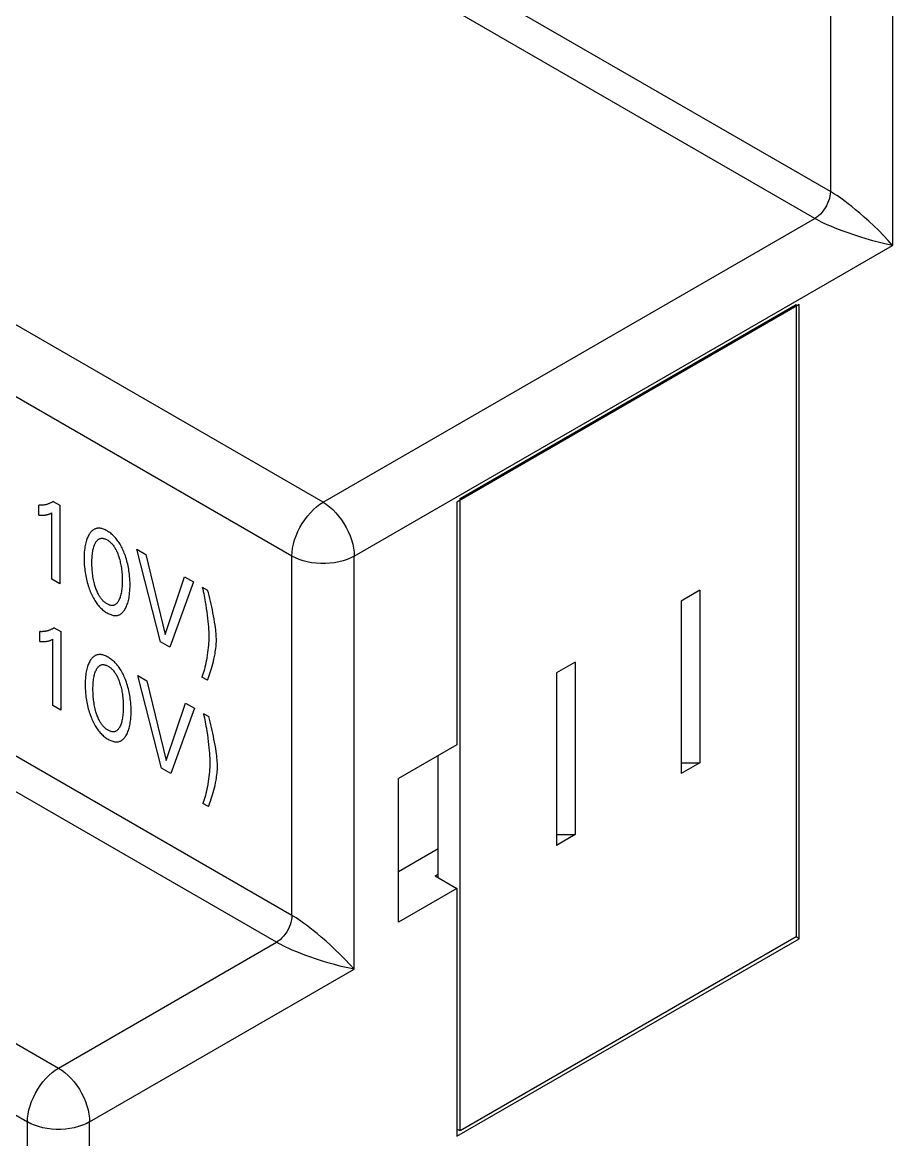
# Model space of a CAD drawing. Extents: x 0 to 420, y 0 to 297.
# Drawn here: x 213.88 to 233.66, y 154.25 to 179.64 of the extents above; entities that cross this region are included whole.
import ezdxf

# ---------------------------------------------------------------- set-up
doc = ezdxf.new("R2010")
doc.units = 0
doc.header["$LTSCALE"] = 23.1
doc.layers.add('40000_ISO', color=7, linetype='CONTINUOUS')

msp = doc.modelspace()

# ---------------------------------------------------------------- linework, layer by layer
at = {"layer": '40000_ISO', "color": 7, "linetype": 'CONTINUOUS'}
for p, q in [((232.242, 175.797), (183.098, 204.169)), ((231.888, 175.184), (182.744, 203.557)), ((220.716, 168.734), (171.572, 197.107)), ((220.009, 167.509), (170.865, 195.882)), ((220.009, 159.344), (170.865, 187.717)), ((219.656, 158.732), (170.511, 187.104)), ((165.562, 184.247), (214.706, 155.874)), ((232.242, 183.553), (232.242, 175.797)), ((233.656, 183.553), (233.656, 174.572)), ((164.855, 183.022), (213.999, 154.649)), ((232.239, 175.746), (232.232, 175.693)), ((232.242, 175.797), (232.239, 175.746)), ((232.288, 175.769), (232.242, 175.797)), ((232.337, 175.739), (232.288, 175.769)), ((232.389, 175.704), (232.337, 175.739)), ((232.153, 175.474), (232.123, 175.422)), ((232.179, 175.528), (232.153, 175.474)), ((232.201, 175.583), (232.179, 175.528)), ((232.219, 175.639), (232.201, 175.583)), ((232.232, 175.693), (232.219, 175.639)), ((232.446, 175.665), (232.389, 175.704)), ((232.507, 175.622), (232.446, 175.665)), ((232.574, 175.572), (232.507, 175.622)), ((232.647, 175.517), (232.574, 175.572)), ((232.727, 175.454), (232.647, 175.517)), ((231.973, 175.245), (231.931, 175.212)), ((232.014, 175.283), (231.973, 175.245)), ((232.053, 175.326), (232.014, 175.283)), ((232.089, 175.372), (232.053, 175.326)), ((232.123, 175.422), (232.089, 175.372)), ((232.814, 175.383), (232.727, 175.454)), ((232.908, 175.304), (232.814, 175.383)), ((233.009, 175.217), (232.908, 175.304)), ((220.716, 168.734), (231.888, 175.184)), ((231.931, 175.212), (231.888, 175.184)), ((231.935, 175.158), (231.888, 175.184)), ((231.986, 175.131), (231.935, 175.158)), ((232.042, 175.103), (231.986, 175.131)), ((232.104, 175.073), (232.042, 175.103)), ((232.172, 175.042), (232.104, 175.073)), ((232.249, 175.009), (232.172, 175.042)), ((232.333, 174.973), (232.249, 175.009)), ((232.428, 174.936), (232.333, 174.973)), ((233.116, 175.12), (233.009, 175.217)), ((233.227, 175.017), (233.116, 175.12)), ((233.34, 174.907), (233.227, 175.017)), ((232.532, 174.896), (232.428, 174.936)), ((232.647, 174.854), (232.532, 174.896)), ((232.774, 174.81), (232.647, 174.854)), ((232.91, 174.766), (232.774, 174.81)), ((233.056, 174.721), (232.91, 174.766)), ((233.207, 174.678), (233.056, 174.721)), ((233.451, 174.795), (233.34, 174.907)), ((233.558, 174.681), (233.451, 174.795)), ((221.423, 167.509), (233.656, 174.572)), ((233.361, 174.638), (233.207, 174.678)), ((233.512, 174.602), (233.361, 174.638)), ((233.656, 174.572), (233.512, 174.602)), ((233.656, 174.572), (233.558, 174.681)), ((231.535, 173.225), (223.757, 168.734)), ((223.827, 168.816), (231.464, 173.225)), ((231.464, 173.225), (231.464, 158.854)), ((231.535, 158.813), (231.535, 173.225)), ((214.258, 168.441), (214.258, 168.665)), ((214.273, 168.664), (214.258, 168.665)), ((214.288, 168.664), (214.273, 168.664)), ((214.303, 168.664), (214.288, 168.664)), ((214.318, 168.664), (214.303, 168.664)), ((214.332, 168.665), (214.318, 168.664)), ((214.347, 168.667), (214.332, 168.665)), ((214.361, 168.668), (214.347, 168.667)), ((214.375, 168.67), (214.361, 168.668)), ((214.389, 168.673), (214.375, 168.67)), ((214.403, 168.675), (214.389, 168.673)), ((214.417, 168.678), (214.403, 168.675)), ((214.43, 168.682), (214.417, 168.678)), ((214.444, 168.686), (214.43, 168.682)), ((214.457, 168.69), (214.444, 168.686)), ((214.47, 168.695), (214.457, 168.69)), ((214.483, 168.7), (214.47, 168.695)), ((214.496, 168.705), (214.483, 168.7)), ((214.509, 168.711), (214.496, 168.705)), ((214.522, 168.718), (214.509, 168.711)), ((214.534, 168.724), (214.522, 168.718)), ((214.546, 168.731), (214.534, 168.724)), ((214.559, 168.738), (214.546, 168.731)), ((214.57, 168.746), (214.559, 168.738)), ((214.582, 168.754), (214.57, 168.746)), ((214.582, 168.754), (214.736, 168.666)), ((214.736, 168.666), (214.736, 166.879)), ((220.498, 168.568), (220.569, 168.631)), ((220.569, 168.631), (220.642, 168.687)), ((220.642, 168.687), (220.716, 168.734)), ((220.716, 168.734), (220.79, 168.687)), ((220.79, 168.687), (220.863, 168.631)), ((220.863, 168.631), (220.935, 168.568)), ((223.757, 168.734), (223.757, 163.223)), ((223.827, 154.445), (223.827, 168.816)), ((214.258, 168.441), (214.275, 168.44)), ((214.275, 168.44), (214.291, 168.44)), ((214.291, 168.44), (214.308, 168.439)), ((214.308, 168.439), (214.325, 168.439)), ((214.325, 168.439), (214.341, 168.439)), ((214.341, 168.439), (214.353, 168.44)), ((214.353, 168.44), (214.365, 168.44)), ((214.365, 168.44), (214.377, 168.441)), ((214.377, 168.441), (214.389, 168.442)), ((214.389, 168.442), (214.401, 168.444)), ((214.401, 168.444), (214.413, 168.445)), ((214.413, 168.445), (214.425, 168.447)), ((214.425, 168.447), (214.437, 168.449)), ((214.437, 168.449), (214.449, 168.452)), ((214.449, 168.452), (214.461, 168.455)), ((214.461, 168.455), (214.473, 168.458)), ((214.473, 168.458), (214.481, 168.461)), ((214.481, 168.461), (214.49, 168.464)), ((214.49, 168.464), (214.498, 168.467)), ((214.498, 168.467), (214.507, 168.471)), ((214.507, 168.471), (214.516, 168.474)), ((214.516, 168.474), (214.525, 168.478)), ((214.525, 168.478), (214.535, 168.483)), ((214.535, 168.483), (214.545, 168.488)), ((214.545, 168.488), (214.554, 168.493)), ((214.554, 166.984), (214.554, 168.493)), ((220.301, 168.338), (220.363, 168.42)), ((220.363, 168.42), (220.429, 168.497)), ((220.429, 168.497), (220.498, 168.568)), ((220.935, 168.568), (221.004, 168.497)), ((221.004, 168.497), (221.07, 168.42)), ((221.07, 168.42), (221.132, 168.338)), ((215.499, 168.11), (215.484, 168.099)), ((215.515, 168.119), (215.499, 168.11)), ((215.53, 168.126), (215.515, 168.119)), ((215.545, 168.132), (215.53, 168.126)), ((215.561, 168.137), (215.545, 168.132)), ((215.578, 168.14), (215.561, 168.137)), ((215.595, 168.143), (215.578, 168.14)), ((215.612, 168.144), (215.595, 168.143)), ((215.63, 168.144), (215.612, 168.144)), ((215.649, 168.142), (215.63, 168.144)), ((215.668, 168.139), (215.649, 168.142)), ((215.687, 168.135), (215.668, 168.139)), ((215.707, 168.129), (215.687, 168.135)), ((215.727, 168.122), (215.707, 168.129)), ((215.747, 168.114), (215.727, 168.122)), ((215.768, 168.105), (215.747, 168.114)), ((220.144, 168.067), (220.191, 168.16)), ((220.191, 168.16), (220.243, 168.251)), ((220.243, 168.251), (220.301, 168.338)), ((221.132, 168.338), (221.189, 168.251)), ((221.189, 168.251), (221.242, 168.16)), ((221.242, 168.16), (221.288, 168.067)), ((215.34, 167.871), (215.332, 167.842)), ((215.349, 167.896), (215.34, 167.871)), ((215.358, 167.92), (215.349, 167.896)), ((215.368, 167.943), (215.358, 167.92)), ((215.379, 167.966), (215.368, 167.943)), ((215.391, 167.988), (215.379, 167.966)), ((215.403, 168.009), (215.391, 167.988)), ((215.407, 168.014), (215.403, 168.009)), ((215.418, 168.031), (215.407, 168.014)), ((215.43, 168.046), (215.418, 168.031)), ((215.442, 168.061), (215.43, 168.046)), ((215.455, 168.075), (215.442, 168.061)), ((215.469, 168.088), (215.455, 168.075)), ((215.484, 168.099), (215.469, 168.088)), ((215.574, 167.853), (215.583, 167.864)), ((215.583, 167.864), (215.594, 167.875)), ((215.594, 167.875), (215.605, 167.884)), ((215.605, 167.884), (215.614, 167.892)), ((215.614, 167.892), (215.625, 167.898)), ((215.625, 167.898), (215.636, 167.903)), ((215.636, 167.903), (215.647, 167.908)), ((215.647, 167.908), (215.659, 167.912)), ((215.659, 167.912), (215.671, 167.914)), ((215.671, 167.914), (215.683, 167.916)), ((215.683, 167.916), (215.696, 167.916)), ((215.696, 167.916), (215.71, 167.915)), ((215.71, 167.915), (215.723, 167.913)), ((215.723, 167.913), (215.737, 167.91)), ((215.737, 167.91), (215.751, 167.906)), ((215.751, 167.906), (215.765, 167.9)), ((215.765, 167.9), (215.78, 167.894)), ((215.788, 168.094), (215.768, 168.105)), ((215.78, 167.894), (215.794, 167.887)), ((215.809, 168.083), (215.788, 168.094)), ((215.794, 167.887), (215.809, 167.879)), ((215.829, 168.07), (215.809, 168.083)), ((215.809, 167.879), (215.823, 167.87)), ((215.823, 167.87), (215.838, 167.861)), ((215.85, 168.057), (215.829, 168.07)), ((215.838, 167.861), (215.852, 167.85)), ((215.87, 168.043), (215.85, 168.057)), ((215.891, 168.028), (215.87, 168.043)), ((215.911, 168.011), (215.891, 168.028)), ((215.931, 167.994), (215.911, 168.011)), ((215.95, 167.976), (215.931, 167.994)), ((215.97, 167.957), (215.95, 167.976)), ((215.988, 167.937), (215.97, 167.957)), ((216.006, 167.917), (215.988, 167.937)), ((216.024, 167.895), (216.006, 167.917)), ((216.041, 167.873), (216.024, 167.895)), ((216.057, 167.85), (216.041, 167.873)), ((220.044, 167.781), (220.07, 167.877)), ((220.07, 167.877), (220.104, 167.972)), ((220.104, 167.972), (220.144, 168.067)), ((221.288, 168.067), (221.329, 167.972)), ((221.329, 167.972), (221.362, 167.877)), ((221.362, 167.877), (221.389, 167.781)), ((215.295, 167.643), (215.292, 167.599)), ((215.3, 167.687), (215.295, 167.643)), ((215.305, 167.719), (215.3, 167.687)), ((215.31, 167.751), (215.305, 167.719)), ((215.317, 167.782), (215.31, 167.751)), ((215.324, 167.812), (215.317, 167.782)), ((215.332, 167.842), (215.324, 167.812)), ((215.479, 167.586), (215.484, 167.614)), ((215.484, 167.614), (215.489, 167.642)), ((215.489, 167.642), (215.495, 167.67)), ((215.495, 167.67), (215.501, 167.694)), ((215.501, 167.694), (215.508, 167.718)), ((215.508, 167.718), (215.516, 167.741)), ((215.516, 167.741), (215.524, 167.763)), ((215.524, 167.763), (215.534, 167.785)), ((215.534, 167.785), (215.541, 167.799)), ((215.541, 167.799), (215.548, 167.814)), ((215.548, 167.814), (215.556, 167.827)), ((215.556, 167.827), (215.564, 167.84)), ((215.564, 167.84), (215.574, 167.853)), ((215.852, 167.85), (215.867, 167.839)), ((215.867, 167.839), (215.881, 167.827)), ((215.881, 167.827), (215.895, 167.814)), ((215.895, 167.814), (215.908, 167.8)), ((215.908, 167.8), (215.921, 167.786)), ((215.921, 167.786), (215.934, 167.771)), ((215.934, 167.771), (215.947, 167.755)), ((215.947, 167.755), (215.959, 167.738)), ((215.959, 167.738), (215.971, 167.721)), ((215.971, 167.721), (215.982, 167.703)), ((215.982, 167.703), (215.993, 167.685)), ((215.993, 167.685), (216.003, 167.667)), ((216.003, 167.667), (216.013, 167.649)), ((216.013, 167.649), (216.024, 167.626)), ((216.024, 167.626), (216.035, 167.604)), ((216.035, 167.604), (216.044, 167.581)), ((216.073, 167.827), (216.057, 167.85)), ((216.089, 167.803), (216.073, 167.827)), ((216.103, 167.779), (216.089, 167.803)), ((216.119, 167.752), (216.103, 167.779)), ((216.135, 167.724), (216.119, 167.752)), ((216.149, 167.695), (216.135, 167.724)), ((216.163, 167.666), (216.149, 167.695)), ((216.176, 167.638), (216.163, 167.666)), ((216.188, 167.609), (216.176, 167.638)), ((216.2, 167.58), (216.188, 167.609)), ((217.024, 165.558), (216.487, 167.665)), ((216.487, 167.665), (216.688, 167.549)), ((220.013, 167.597), (220.025, 167.688)), ((220.025, 167.688), (220.044, 167.781)), ((221.389, 167.781), (221.408, 167.688)), ((221.408, 167.688), (221.419, 167.597)), ((215.288, 167.509), (215.287, 167.462)), ((215.287, 167.462), (215.288, 167.415)), ((215.289, 167.554), (215.288, 167.509)), ((215.288, 167.415), (215.289, 167.367)), ((215.292, 167.599), (215.289, 167.554)), ((215.289, 167.367), (215.292, 167.318)), ((215.465, 167.392), (215.466, 167.426)), ((215.465, 167.357), (215.465, 167.392)), ((215.465, 167.322), (215.465, 167.357)), ((215.466, 167.426), (215.467, 167.46)), ((215.467, 167.46), (215.469, 167.494)), ((215.469, 167.494), (215.472, 167.527)), ((215.472, 167.527), (215.475, 167.557)), ((215.475, 167.557), (215.479, 167.586)), ((216.044, 167.581), (216.053, 167.558)), ((216.053, 167.558), (216.062, 167.535)), ((216.062, 167.535), (216.07, 167.513)), ((216.07, 167.513), (216.077, 167.49)), ((216.077, 167.49), (216.084, 167.467)), ((216.084, 167.467), (216.086, 167.46)), ((216.086, 167.46), (216.095, 167.429)), ((216.095, 167.429), (216.103, 167.398)), ((216.103, 167.398), (216.11, 167.368)), ((216.11, 167.368), (216.117, 167.338)), ((216.211, 167.55), (216.2, 167.58)), ((216.224, 167.513), (216.211, 167.55)), ((216.236, 167.476), (216.224, 167.513)), ((216.248, 167.44), (216.236, 167.476)), ((216.259, 167.403), (216.248, 167.44)), ((216.268, 167.366), (216.259, 167.403)), ((216.277, 167.33), (216.268, 167.366)), ((216.688, 167.549), (217.131, 165.732)), ((220.009, 167.509), (220.013, 167.597)), ((220.009, 159.344), (220.009, 167.509)), ((220.087, 167.469), (220.009, 167.509)), ((220.172, 167.433), (220.087, 167.469)), ((220.262, 167.403), (220.172, 167.433)), ((220.358, 167.378), (220.262, 167.403)), ((220.457, 167.36), (220.358, 167.378)), ((220.56, 167.347), (220.457, 167.36)), ((220.664, 167.341), (220.56, 167.347)), ((220.873, 167.347), (220.769, 167.341)), ((220.975, 167.36), (220.873, 167.347)), ((221.075, 167.378), (220.975, 167.36)), ((221.17, 167.403), (221.075, 167.378)), ((221.261, 167.433), (221.17, 167.403)), ((221.345, 167.469), (221.261, 167.433)), ((221.423, 167.509), (221.345, 167.469)), ((221.419, 167.597), (221.423, 167.509)), ((221.423, 158.119), (221.423, 167.509)), ((215.292, 167.318), (215.295, 167.269)), ((215.295, 167.269), (215.3, 167.219)), ((215.3, 167.219), (215.305, 167.181)), ((215.305, 167.181), (215.31, 167.142)), ((215.31, 167.142), (215.316, 167.103)), ((215.316, 167.103), (215.323, 167.064)), ((215.466, 167.286), (215.465, 167.322)), ((215.467, 167.25), (215.466, 167.286)), ((215.469, 167.213), (215.467, 167.25)), ((215.472, 167.176), (215.469, 167.213)), ((215.475, 167.143), (215.472, 167.176)), ((215.479, 167.109), (215.475, 167.143)), ((215.484, 167.074), (215.479, 167.109)), ((216.117, 167.338), (216.123, 167.307)), ((216.123, 167.307), (216.129, 167.273)), ((216.129, 167.273), (216.134, 167.239)), ((216.134, 167.239), (216.138, 167.205)), ((216.138, 167.205), (216.142, 167.172)), ((216.142, 167.172), (216.146, 167.138)), ((216.146, 167.138), (216.148, 167.102)), ((216.148, 167.102), (216.151, 167.066)), ((216.286, 167.291), (216.277, 167.33)), ((216.294, 167.252), (216.286, 167.291)), ((216.301, 167.213), (216.294, 167.252)), ((216.307, 167.175), (216.301, 167.213)), ((216.313, 167.137), (216.307, 167.175)), ((216.317, 167.1), (216.313, 167.137)), ((216.322, 167.051), (216.317, 167.1)), ((220.769, 167.341), (220.664, 167.341)), ((214.736, 166.879), (214.554, 166.984)), ((215.323, 167.064), (215.331, 167.025)), ((215.331, 167.025), (215.34, 166.986)), ((215.34, 166.986), (215.348, 166.949)), ((215.348, 166.949), (215.358, 166.912)), ((215.358, 166.912), (215.369, 166.875)), ((215.369, 166.875), (215.38, 166.838)), ((215.489, 167.04), (215.484, 167.074)), ((215.495, 167.005), (215.489, 167.04)), ((215.501, 166.973), (215.495, 167.005)), ((215.508, 166.941), (215.501, 166.973)), ((215.515, 166.908), (215.508, 166.941)), ((215.524, 166.876), (215.515, 166.908)), ((215.533, 166.843), (215.524, 166.876)), ((215.54, 166.82), (215.533, 166.843)), ((216.151, 166.855), (216.149, 166.821)), ((216.151, 167.066), (216.152, 167.03)), ((216.152, 166.89), (216.151, 166.855)), ((216.152, 167.03), (216.153, 166.995)), ((216.153, 166.925), (216.152, 166.89)), ((216.153, 166.995), (216.153, 166.96)), ((216.153, 166.96), (216.153, 166.925)), ((216.326, 167.002), (216.322, 167.051)), ((216.329, 166.954), (216.326, 167.002)), ((216.33, 166.907), (216.329, 166.954)), ((216.331, 166.86), (216.33, 166.907)), ((216.33, 166.813), (216.331, 166.86)), ((217.131, 165.732), (217.568, 167.04)), ((217.769, 166.925), (217.231, 165.439)), ((217.568, 167.04), (217.769, 166.925)), ((215.38, 166.838), (215.392, 166.8)), ((215.392, 166.8), (215.405, 166.763)), ((215.405, 166.763), (215.416, 166.733)), ((215.416, 166.733), (215.428, 166.703)), ((215.428, 166.703), (215.44, 166.673)), ((215.44, 166.673), (215.453, 166.644)), ((215.453, 166.644), (215.467, 166.614)), ((215.467, 166.614), (215.482, 166.585)), ((215.482, 166.585), (215.497, 166.556)), ((215.547, 166.797), (215.54, 166.82)), ((215.555, 166.773), (215.547, 166.797)), ((215.563, 166.75), (215.555, 166.773)), ((215.573, 166.726), (215.563, 166.75)), ((215.582, 166.703), (215.573, 166.726)), ((215.593, 166.68), (215.582, 166.703)), ((215.604, 166.657), (215.593, 166.68)), ((215.613, 166.64), (215.604, 166.657)), ((215.622, 166.624), (215.613, 166.64)), ((215.631, 166.608), (215.622, 166.624)), ((215.641, 166.591), (215.631, 166.608)), ((215.651, 166.576), (215.641, 166.591)), ((216.11, 166.593), (216.103, 166.569)), ((216.117, 166.617), (216.11, 166.593)), ((216.123, 166.642), (216.117, 166.617)), ((216.129, 166.67), (216.123, 166.642)), ((216.134, 166.699), (216.129, 166.67)), ((216.139, 166.728), (216.134, 166.699)), ((216.142, 166.757), (216.139, 166.728)), ((216.146, 166.787), (216.142, 166.757)), ((216.149, 166.821), (216.146, 166.787)), ((216.308, 166.567), (216.313, 166.599)), ((216.313, 166.599), (216.318, 166.632)), ((216.318, 166.632), (216.322, 166.676)), ((216.322, 166.676), (216.326, 166.721)), ((216.326, 166.721), (216.329, 166.767)), ((216.329, 166.767), (216.33, 166.813)), ((217.97, 166.807), (217.983, 166.758)), ((217.97, 166.807), (218.093, 166.736)), ((217.983, 166.758), (217.995, 166.708)), ((217.995, 166.708), (218.006, 166.659)), ((218.006, 166.659), (218.015, 166.612)), ((218.015, 166.612), (218.024, 166.565)), ((218.11, 166.674), (218.093, 166.736)), ((218.126, 166.612), (218.11, 166.674)), ((218.142, 166.549), (218.126, 166.612)), ((229.272, 166.733), (228.848, 166.488)), ((229.272, 166.733), (229.272, 162.814)), ((215.497, 166.556), (215.513, 166.528)), ((215.513, 166.528), (215.528, 166.503)), ((215.528, 166.503), (215.543, 166.479)), ((215.543, 166.479), (215.559, 166.455)), ((215.559, 166.455), (215.576, 166.432)), ((215.576, 166.432), (215.593, 166.41)), ((215.593, 166.41), (215.611, 166.388)), ((215.611, 166.388), (215.629, 166.367)), ((215.629, 166.367), (215.648, 166.347)), ((215.648, 166.347), (215.667, 166.327)), ((215.662, 166.56), (215.651, 166.576)), ((215.673, 166.545), (215.662, 166.56)), ((215.684, 166.531), (215.673, 166.545)), ((215.696, 166.517), (215.684, 166.531)), ((215.709, 166.502), (215.696, 166.517)), ((215.723, 166.489), (215.709, 166.502)), ((215.737, 166.476), (215.723, 166.489)), ((215.751, 166.463), (215.737, 166.476)), ((215.765, 166.452), (215.751, 166.463)), ((215.78, 166.441), (215.765, 166.452)), ((215.794, 166.432), (215.78, 166.441)), ((215.809, 166.423), (215.794, 166.432)), ((215.824, 166.415), (215.809, 166.423)), ((215.838, 166.408), (215.824, 166.415)), ((215.853, 166.401), (215.838, 166.408)), ((215.867, 166.396), (215.853, 166.401)), ((215.881, 166.392), (215.867, 166.396)), ((215.895, 166.389), (215.881, 166.392)), ((215.909, 166.387), (215.895, 166.389)), ((215.922, 166.387), (215.909, 166.387)), ((215.934, 166.387), (215.922, 166.387)), ((215.945, 166.388), (215.934, 166.387)), ((215.956, 166.39), (215.945, 166.388)), ((215.967, 166.394), (215.956, 166.39)), ((215.977, 166.397), (215.967, 166.394)), ((215.987, 166.402), (215.977, 166.397)), ((215.996, 166.408), (215.987, 166.402)), ((216.005, 166.414), (215.996, 166.408)), ((216.014, 166.42), (216.005, 166.414)), ((216.025, 166.43), (216.014, 166.42)), ((216.036, 166.442), (216.025, 166.43)), ((216.045, 166.454), (216.036, 166.442)), ((216.054, 166.466), (216.045, 166.454)), ((216.063, 166.48), (216.054, 166.466)), ((216.071, 166.494), (216.063, 166.48)), ((216.078, 166.509), (216.071, 166.494)), ((216.085, 166.524), (216.078, 166.509)), ((216.094, 166.546), (216.085, 166.524)), ((216.103, 166.569), (216.094, 166.546)), ((216.226, 166.319), (216.238, 166.342)), ((216.238, 166.342), (216.249, 166.367)), ((216.249, 166.367), (216.26, 166.392)), ((216.26, 166.392), (216.269, 166.418)), ((216.269, 166.418), (216.278, 166.444)), ((216.278, 166.444), (216.287, 166.474)), ((216.287, 166.474), (216.295, 166.504)), ((216.295, 166.504), (216.302, 166.535)), ((216.302, 166.535), (216.308, 166.567)), ((218.024, 166.565), (218.033, 166.518)), ((218.033, 166.518), (218.04, 166.471)), ((218.04, 166.471), (218.052, 166.395)), ((218.052, 166.395), (218.063, 166.319)), ((218.158, 166.485), (218.142, 166.549)), ((218.173, 166.42), (218.158, 166.485)), ((218.187, 166.356), (218.173, 166.42)), ((218.201, 166.289), (218.187, 166.356)), ((228.848, 166.488), (228.848, 162.569)), ((215.667, 166.327), (215.687, 166.309)), ((215.687, 166.309), (215.706, 166.291)), ((215.706, 166.291), (215.727, 166.275)), ((215.727, 166.275), (215.747, 166.259)), ((215.747, 166.259), (215.768, 166.245)), ((215.768, 166.245), (215.788, 166.232)), ((215.788, 166.232), (215.809, 166.219)), ((215.809, 166.219), (215.83, 166.208)), ((215.83, 166.208), (215.85, 166.197)), ((215.85, 166.197), (215.871, 166.188)), ((215.871, 166.188), (215.891, 166.18)), ((215.891, 166.18), (215.912, 166.173)), ((215.912, 166.173), (215.932, 166.167)), ((215.932, 166.167), (215.951, 166.163)), ((215.951, 166.163), (215.971, 166.16)), ((215.971, 166.16), (215.989, 166.159)), ((215.989, 166.159), (216.007, 166.159)), ((216.007, 166.159), (216.025, 166.16)), ((216.025, 166.16), (216.042, 166.163)), ((216.042, 166.163), (216.059, 166.167)), ((216.059, 166.167), (216.075, 166.172)), ((216.075, 166.172), (216.09, 166.179)), ((216.09, 166.179), (216.105, 166.186)), ((216.105, 166.186), (216.121, 166.196)), ((216.121, 166.196), (216.137, 166.207)), ((216.137, 166.207), (216.151, 166.22)), ((216.151, 166.22), (216.165, 166.233)), ((216.165, 166.233), (216.178, 166.248)), ((216.178, 166.248), (216.19, 166.263)), ((216.19, 166.263), (216.202, 166.279)), ((216.202, 166.279), (216.213, 166.297)), ((216.213, 166.297), (216.226, 166.319)), ((218.063, 166.319), (218.074, 166.243)), ((218.074, 166.243), (218.083, 166.17)), ((218.083, 166.17), (218.092, 166.096)), ((218.092, 166.096), (218.1, 166.023)), ((218.214, 166.222), (218.201, 166.289)), ((218.227, 166.156), (218.214, 166.222)), ((218.24, 166.083), (218.227, 166.156)), ((218.252, 166.01), (218.24, 166.083)), ((214.494, 165.823), (214.481, 165.819)), ((214.507, 165.828), (214.494, 165.823)), ((214.52, 165.834), (214.507, 165.828)), ((214.533, 165.84), (214.52, 165.834)), ((214.546, 165.846), (214.533, 165.84)), ((214.558, 165.853), (214.546, 165.846)), ((214.57, 165.86), (214.558, 165.853)), ((214.583, 165.867), (214.57, 165.86)), ((214.594, 165.875), (214.583, 165.867)), ((214.606, 165.883), (214.594, 165.875)), ((214.606, 165.883), (214.76, 165.794)), ((218.1, 166.023), (218.106, 165.962)), ((218.106, 165.962), (218.111, 165.901)), ((218.111, 165.901), (218.115, 165.84)), ((218.115, 165.84), (218.118, 165.791)), ((218.263, 165.937), (218.252, 166.01)), ((218.27, 165.89), (218.263, 165.937)), ((218.276, 165.843), (218.27, 165.89)), ((218.281, 165.796), (218.276, 165.843)), ((214.282, 165.569), (214.282, 165.794)), ((214.297, 165.793), (214.282, 165.794)), ((214.282, 165.569), (214.299, 165.569)), ((214.312, 165.792), (214.297, 165.793)), ((214.299, 165.569), (214.315, 165.568)), ((214.327, 165.792), (214.312, 165.792)), ((214.342, 165.793), (214.327, 165.792)), ((214.356, 165.794), (214.342, 165.793)), ((214.371, 165.795), (214.356, 165.794)), ((214.385, 165.797), (214.371, 165.795)), ((214.377, 165.568), (214.389, 165.569)), ((214.399, 165.799), (214.385, 165.797)), ((214.389, 165.569), (214.401, 165.57)), ((214.413, 165.801), (214.399, 165.799)), ((214.401, 165.57), (214.413, 165.571)), ((214.427, 165.804), (214.413, 165.801)), ((214.413, 165.571), (214.425, 165.572)), ((214.425, 165.572), (214.437, 165.573)), ((214.441, 165.807), (214.427, 165.804)), ((214.437, 165.573), (214.449, 165.575)), ((214.454, 165.81), (214.441, 165.807)), ((214.449, 165.575), (214.461, 165.578)), ((214.468, 165.814), (214.454, 165.81)), ((214.461, 165.578), (214.473, 165.58)), ((214.481, 165.819), (214.468, 165.814)), ((214.473, 165.58), (214.485, 165.583)), ((214.485, 165.583), (214.497, 165.587)), ((214.497, 165.587), (214.505, 165.589)), ((214.505, 165.589), (214.514, 165.592)), ((214.514, 165.592), (214.522, 165.595)), ((214.522, 165.595), (214.531, 165.599)), ((214.531, 165.599), (214.54, 165.603)), ((214.54, 165.603), (214.549, 165.607)), ((214.549, 165.607), (214.559, 165.611)), ((214.559, 165.611), (214.569, 165.616)), ((214.569, 165.616), (214.578, 165.621)), ((214.578, 164.113), (214.578, 165.621)), ((214.76, 165.794), (214.76, 164.008)), ((218.118, 165.577), (218.115, 165.539)), ((218.118, 165.791), (218.12, 165.742)), ((218.119, 165.616), (218.118, 165.577)), ((218.12, 165.655), (218.119, 165.616)), ((218.12, 165.742), (218.121, 165.694)), ((218.121, 165.694), (218.12, 165.655)), ((218.285, 165.75), (218.281, 165.796)), ((218.288, 165.711), (218.285, 165.75)), ((218.29, 165.672), (218.288, 165.711)), ((218.292, 165.633), (218.29, 165.672)), ((218.292, 165.595), (218.292, 165.633)), ((218.292, 165.559), (218.292, 165.595)), ((214.315, 165.568), (214.332, 165.568)), ((214.332, 165.568), (214.349, 165.568)), ((214.349, 165.568), (214.365, 165.568)), ((214.365, 165.568), (214.377, 165.568)), ((217.231, 165.439), (217.024, 165.558)), ((218.092, 165.316), (218.084, 165.257)), ((218.1, 165.374), (218.092, 165.316)), ((218.106, 165.429), (218.1, 165.374)), ((218.111, 165.484), (218.106, 165.429)), ((218.115, 165.539), (218.111, 165.484)), ((218.262, 165.291), (218.268, 165.331)), ((218.268, 165.331), (218.274, 165.371)), ((218.274, 165.371), (218.28, 165.411)), ((218.28, 165.411), (218.285, 165.452)), ((218.285, 165.452), (218.288, 165.487)), ((218.288, 165.487), (218.29, 165.523)), ((218.29, 165.523), (218.292, 165.559)), ((215.392, 165.072), (215.382, 165.048)), ((215.403, 165.095), (215.392, 165.072)), ((215.415, 165.116), (215.403, 165.095)), ((215.427, 165.137), (215.415, 165.116)), ((215.431, 165.143), (215.427, 165.137)), ((215.442, 165.159), (215.431, 165.143)), ((215.454, 165.175), (215.442, 165.159)), ((215.466, 165.189), (215.454, 165.175)), ((215.479, 165.203), (215.466, 165.189)), ((215.493, 165.216), (215.479, 165.203)), ((215.507, 165.228), (215.493, 165.216)), ((215.523, 165.238), (215.507, 165.228)), ((215.539, 165.248), (215.523, 165.238)), ((215.554, 165.255), (215.539, 165.248)), ((215.569, 165.26), (215.554, 165.255)), ((215.585, 165.265), (215.569, 165.26)), ((215.602, 165.269), (215.585, 165.265)), ((215.619, 165.271), (215.602, 165.269)), ((215.636, 165.272), (215.619, 165.271)), ((215.654, 165.272), (215.636, 165.272)), ((215.673, 165.27), (215.654, 165.272)), ((215.692, 165.267), (215.673, 165.27)), ((215.711, 165.263), (215.692, 165.267)), ((215.731, 165.257), (215.711, 165.263)), ((215.751, 165.25), (215.731, 165.257)), ((215.771, 165.242), (215.751, 165.25)), ((215.792, 165.233), (215.771, 165.242)), ((215.812, 165.223), (215.792, 165.233)), ((215.833, 165.211), (215.812, 165.223)), ((215.853, 165.199), (215.833, 165.211)), ((215.874, 165.186), (215.853, 165.199)), ((215.894, 165.171), (215.874, 165.186)), ((215.915, 165.156), (215.894, 165.171)), ((215.935, 165.14), (215.915, 165.156)), ((215.955, 165.123), (215.935, 165.14)), ((215.974, 165.104), (215.955, 165.123)), ((215.993, 165.085), (215.974, 165.104)), ((216.012, 165.065), (215.993, 165.085)), ((216.03, 165.045), (216.012, 165.065)), ((218.054, 165.092), (218.043, 165.038)), ((218.065, 165.146), (218.054, 165.092)), ((218.074, 165.2), (218.065, 165.146)), ((218.084, 165.257), (218.074, 165.2)), ((218.21, 165.059), (218.223, 165.112)), ((218.223, 165.112), (218.237, 165.171)), ((218.237, 165.171), (218.25, 165.231)), ((218.25, 165.231), (218.262, 165.291)), ((226.444, 165.1), (226.019, 164.855)), ((226.444, 165.1), (226.444, 161.181)), ((215.324, 164.815), (215.319, 164.772)), ((215.329, 164.847), (215.324, 164.815)), ((215.334, 164.879), (215.329, 164.847)), ((215.341, 164.91), (215.334, 164.879)), ((215.348, 164.941), (215.341, 164.91)), ((215.356, 164.97), (215.348, 164.941)), ((215.364, 164.999), (215.356, 164.97)), ((215.373, 165.024), (215.364, 164.999)), ((215.382, 165.048), (215.373, 165.024)), ((215.519, 164.798), (215.525, 164.822)), ((215.525, 164.822), (215.532, 164.846)), ((215.532, 164.846), (215.54, 164.869)), ((215.54, 164.869), (215.548, 164.892)), ((215.548, 164.892), (215.558, 164.913)), ((215.558, 164.913), (215.565, 164.928)), ((215.565, 164.928), (215.572, 164.942)), ((215.572, 164.942), (215.58, 164.956)), ((215.58, 164.956), (215.588, 164.969)), ((215.588, 164.969), (215.598, 164.981)), ((215.598, 164.981), (215.607, 164.993)), ((215.607, 164.993), (215.618, 165.003)), ((215.618, 165.003), (215.629, 165.013)), ((215.629, 165.013), (215.638, 165.02)), ((215.638, 165.02), (215.649, 165.026)), ((215.649, 165.026), (215.66, 165.032)), ((215.66, 165.032), (215.671, 165.036)), ((215.671, 165.036), (215.683, 165.04)), ((215.683, 165.04), (215.695, 165.043)), ((215.695, 165.043), (215.707, 165.044)), ((215.707, 165.044), (215.72, 165.044)), ((215.72, 165.044), (215.734, 165.043)), ((215.734, 165.043), (215.747, 165.041)), ((215.747, 165.041), (215.761, 165.038)), ((215.761, 165.038), (215.775, 165.034)), ((215.775, 165.034), (215.789, 165.029)), ((215.789, 165.029), (215.804, 165.023)), ((215.804, 165.023), (215.818, 165.016)), ((215.818, 165.016), (215.833, 165.008)), ((215.833, 165.008), (215.847, 164.999)), ((215.847, 164.999), (215.862, 164.989)), ((215.862, 164.989), (215.876, 164.979)), ((215.876, 164.979), (215.891, 164.967)), ((215.891, 164.967), (215.905, 164.955)), ((215.905, 164.955), (215.919, 164.942)), ((215.919, 164.942), (215.932, 164.929)), ((215.932, 164.929), (215.945, 164.914)), ((215.945, 164.914), (215.958, 164.899)), ((215.958, 164.899), (215.971, 164.883)), ((215.971, 164.883), (215.983, 164.866)), ((215.983, 164.866), (215.995, 164.849)), ((215.995, 164.849), (216.006, 164.832)), ((216.006, 164.832), (216.017, 164.814)), ((216.017, 164.814), (216.027, 164.796)), ((216.047, 165.024), (216.03, 165.045)), ((216.065, 165.002), (216.047, 165.024)), ((216.081, 164.979), (216.065, 165.002)), ((216.097, 164.956), (216.081, 164.979)), ((216.113, 164.932), (216.097, 164.956)), ((216.127, 164.908), (216.113, 164.932)), ((216.143, 164.88), (216.127, 164.908)), ((216.159, 164.852), (216.143, 164.88)), ((216.173, 164.824), (216.159, 164.852)), ((216.187, 164.795), (216.173, 164.824)), ((217.993, 164.846), (217.979, 164.802)), ((218.006, 164.891), (217.993, 164.846)), ((218.019, 164.94), (218.006, 164.891)), ((218.031, 164.989), (218.019, 164.94)), ((218.043, 165.038), (218.031, 164.989)), ((218.121, 164.772), (218.136, 164.816)), ((218.136, 164.816), (218.152, 164.862)), ((218.152, 164.862), (218.167, 164.909)), ((218.167, 164.909), (218.182, 164.957)), ((218.182, 164.957), (218.196, 165.008)), ((218.196, 165.008), (218.21, 165.059)), ((226.019, 164.855), (226.019, 160.936)), ((215.312, 164.637), (215.311, 164.591)), ((215.311, 164.591), (215.312, 164.543)), ((215.313, 164.683), (215.312, 164.637)), ((215.316, 164.728), (215.313, 164.683)), ((215.319, 164.772), (215.316, 164.728)), ((215.489, 164.521), (215.49, 164.555)), ((215.49, 164.555), (215.491, 164.589)), ((215.491, 164.589), (215.493, 164.622)), ((215.493, 164.622), (215.496, 164.655)), ((215.496, 164.655), (215.499, 164.685)), ((215.499, 164.685), (215.503, 164.714)), ((215.503, 164.714), (215.508, 164.743)), ((215.508, 164.743), (215.513, 164.771)), ((215.513, 164.771), (215.519, 164.798)), ((216.027, 164.796), (216.037, 164.777)), ((216.037, 164.777), (216.048, 164.755)), ((216.048, 164.755), (216.059, 164.732)), ((216.059, 164.732), (216.068, 164.709)), ((216.068, 164.709), (216.077, 164.687)), ((216.077, 164.687), (216.086, 164.664)), ((216.086, 164.664), (216.094, 164.641)), ((216.094, 164.641), (216.101, 164.618)), ((216.101, 164.618), (216.108, 164.595)), ((216.108, 164.595), (216.11, 164.588)), ((216.11, 164.588), (216.119, 164.557)), ((216.119, 164.557), (216.127, 164.527)), ((216.2, 164.766), (216.187, 164.795)), ((216.212, 164.737), (216.2, 164.766)), ((216.224, 164.708), (216.212, 164.737)), ((216.235, 164.679), (216.224, 164.708)), ((216.248, 164.642), (216.235, 164.679)), ((216.26, 164.605), (216.248, 164.642)), ((216.272, 164.568), (216.26, 164.605)), ((216.283, 164.531), (216.272, 164.568)), ((217.048, 162.687), (216.511, 164.793)), ((216.511, 164.793), (216.711, 164.677)), ((216.711, 164.677), (217.155, 162.861)), ((217.979, 164.802), (217.964, 164.758)), ((218.087, 164.687), (217.964, 164.758)), ((218.087, 164.687), (218.104, 164.729)), ((218.104, 164.729), (218.121, 164.772)), ((215.312, 164.543), (215.313, 164.495)), ((215.313, 164.495), (215.316, 164.446)), ((215.316, 164.446), (215.319, 164.397)), ((215.319, 164.397), (215.324, 164.347)), ((215.324, 164.347), (215.329, 164.309)), ((215.329, 164.309), (215.334, 164.271)), ((215.489, 164.486), (215.489, 164.521)), ((215.489, 164.45), (215.489, 164.486)), ((215.49, 164.414), (215.489, 164.45)), ((215.491, 164.378), (215.49, 164.414)), ((215.493, 164.342), (215.491, 164.378)), ((215.496, 164.305), (215.493, 164.342)), ((215.499, 164.271), (215.496, 164.305)), ((216.127, 164.527), (216.134, 164.496)), ((216.134, 164.496), (216.141, 164.466)), ((216.141, 164.466), (216.147, 164.436)), ((216.147, 164.436), (216.153, 164.401)), ((216.153, 164.401), (216.158, 164.367)), ((216.158, 164.367), (216.162, 164.334)), ((216.162, 164.334), (216.166, 164.3)), ((216.166, 164.3), (216.17, 164.267)), ((216.292, 164.495), (216.283, 164.531)), ((216.301, 164.458), (216.292, 164.495)), ((216.31, 164.419), (216.301, 164.458)), ((216.318, 164.38), (216.31, 164.419)), ((216.325, 164.342), (216.318, 164.38)), ((216.331, 164.304), (216.325, 164.342)), ((216.337, 164.266), (216.331, 164.304)), ((214.76, 164.008), (214.578, 164.113)), ((215.334, 164.271), (215.34, 164.232)), ((215.34, 164.232), (215.347, 164.193)), ((215.347, 164.193), (215.355, 164.154)), ((215.355, 164.154), (215.364, 164.114)), ((215.364, 164.114), (215.372, 164.077)), ((215.372, 164.077), (215.382, 164.04)), ((215.503, 164.237), (215.499, 164.271)), ((215.508, 164.203), (215.503, 164.237)), ((215.513, 164.168), (215.508, 164.203)), ((215.519, 164.133), (215.513, 164.168)), ((215.525, 164.101), (215.519, 164.133)), ((215.532, 164.069), (215.525, 164.101)), ((215.539, 164.037), (215.532, 164.069)), ((216.17, 164.267), (216.172, 164.23)), ((216.172, 164.23), (216.175, 164.194)), ((216.175, 164.194), (216.176, 164.159)), ((216.176, 164.159), (216.177, 164.123)), ((216.177, 164.053), (216.176, 164.018)), ((216.177, 164.123), (216.177, 164.088)), ((216.177, 164.088), (216.177, 164.053)), ((216.341, 164.228), (216.337, 164.266)), ((216.346, 164.179), (216.341, 164.228)), ((216.35, 164.13), (216.346, 164.179)), ((216.353, 164.083), (216.35, 164.13)), ((216.354, 164.035), (216.353, 164.083)), ((217.155, 162.861), (217.592, 164.169)), ((217.792, 164.053), (217.255, 162.567)), ((217.592, 164.169), (217.792, 164.053)), ((215.382, 164.04), (215.392, 164.003)), ((215.392, 164.003), (215.404, 163.966)), ((215.404, 163.966), (215.416, 163.929)), ((215.416, 163.929), (215.429, 163.891)), ((215.429, 163.891), (215.44, 163.861)), ((215.44, 163.861), (215.452, 163.832)), ((215.452, 163.832), (215.464, 163.802)), ((215.464, 163.802), (215.477, 163.772)), ((215.548, 164.004), (215.539, 164.037)), ((215.557, 163.972), (215.548, 164.004)), ((215.564, 163.948), (215.557, 163.972)), ((215.571, 163.925), (215.564, 163.948)), ((215.579, 163.902), (215.571, 163.925)), ((215.587, 163.878), (215.579, 163.902)), ((215.597, 163.855), (215.587, 163.878)), ((215.606, 163.832), (215.597, 163.855)), ((215.617, 163.809), (215.606, 163.832)), ((215.628, 163.786), (215.617, 163.809)), ((216.153, 163.799), (216.147, 163.771)), ((216.158, 163.827), (216.153, 163.799)), ((216.163, 163.856), (216.158, 163.827)), ((216.166, 163.886), (216.163, 163.856)), ((216.17, 163.916), (216.166, 163.886)), ((216.172, 163.949), (216.17, 163.916)), ((216.175, 163.984), (216.172, 163.949)), ((216.176, 164.018), (216.175, 163.984)), ((216.342, 163.76), (216.346, 163.805)), ((216.346, 163.805), (216.35, 163.849)), ((216.35, 163.849), (216.353, 163.895)), ((216.353, 163.895), (216.354, 163.941)), ((216.355, 163.988), (216.354, 164.035)), ((216.354, 163.941), (216.355, 163.988)), ((217.994, 163.936), (218.007, 163.886)), ((217.994, 163.936), (218.117, 163.865)), ((218.007, 163.886), (218.019, 163.837)), ((218.019, 163.837), (218.03, 163.788)), ((218.134, 163.802), (218.117, 163.865)), ((218.15, 163.74), (218.134, 163.802)), ((215.477, 163.772), (215.491, 163.743)), ((215.491, 163.743), (215.506, 163.714)), ((215.506, 163.714), (215.521, 163.685)), ((215.521, 163.685), (215.537, 163.656)), ((215.537, 163.656), (215.552, 163.632)), ((215.552, 163.632), (215.567, 163.607)), ((215.567, 163.607), (215.583, 163.584)), ((215.583, 163.584), (215.6, 163.561)), ((215.6, 163.561), (215.617, 163.538)), ((215.617, 163.538), (215.635, 163.516)), ((215.636, 163.769), (215.628, 163.786)), ((215.646, 163.752), (215.636, 163.769)), ((215.655, 163.736), (215.646, 163.752)), ((215.665, 163.72), (215.655, 163.736)), ((215.675, 163.704), (215.665, 163.72)), ((215.686, 163.689), (215.675, 163.704)), ((215.697, 163.674), (215.686, 163.689)), ((215.708, 163.659), (215.697, 163.674)), ((215.72, 163.645), (215.708, 163.659)), ((215.733, 163.631), (215.72, 163.645)), ((215.747, 163.617), (215.733, 163.631)), ((215.761, 163.604), (215.747, 163.617)), ((215.775, 163.592), (215.761, 163.604)), ((215.789, 163.58), (215.775, 163.592)), ((215.804, 163.57), (215.789, 163.58)), ((215.818, 163.56), (215.804, 163.57)), ((215.833, 163.551), (215.818, 163.56)), ((215.848, 163.543), (215.833, 163.551)), ((215.862, 163.536), (215.848, 163.543)), ((216.029, 163.542), (216.02, 163.536)), ((216.038, 163.549), (216.029, 163.542)), ((216.049, 163.559), (216.038, 163.549)), ((216.06, 163.57), (216.049, 163.559)), ((216.069, 163.582), (216.06, 163.57)), ((216.078, 163.595), (216.069, 163.582)), ((216.087, 163.608), (216.078, 163.595)), ((216.095, 163.623), (216.087, 163.608)), ((216.102, 163.637), (216.095, 163.623)), ((216.109, 163.653), (216.102, 163.637)), ((216.118, 163.675), (216.109, 163.653)), ((216.126, 163.698), (216.118, 163.675)), ((216.134, 163.721), (216.126, 163.698)), ((216.141, 163.746), (216.134, 163.721)), ((216.147, 163.771), (216.141, 163.746)), ((216.284, 163.52), (216.293, 163.546)), ((216.293, 163.546), (216.302, 163.573)), ((216.302, 163.573), (216.311, 163.602)), ((216.311, 163.602), (216.319, 163.633)), ((216.319, 163.633), (216.326, 163.664)), ((216.326, 163.664), (216.332, 163.695)), ((216.332, 163.695), (216.337, 163.728)), ((216.337, 163.728), (216.342, 163.76)), ((218.03, 163.788), (218.039, 163.74)), ((218.039, 163.74), (218.048, 163.693)), ((218.048, 163.693), (218.056, 163.646)), ((218.056, 163.646), (218.064, 163.6)), ((218.064, 163.6), (218.076, 163.523)), ((218.166, 163.678), (218.15, 163.74)), ((218.182, 163.613), (218.166, 163.678)), ((218.197, 163.549), (218.182, 163.613)), ((218.211, 163.484), (218.197, 163.549)), ((215.635, 163.516), (215.653, 163.495)), ((215.653, 163.495), (215.672, 163.475)), ((215.672, 163.475), (215.691, 163.456)), ((215.691, 163.456), (215.71, 163.437)), ((215.71, 163.437), (215.73, 163.42)), ((215.73, 163.42), (215.751, 163.403)), ((215.751, 163.403), (215.771, 163.388)), ((215.771, 163.388), (215.792, 163.373)), ((215.792, 163.373), (215.812, 163.36)), ((215.812, 163.36), (215.833, 163.347)), ((215.833, 163.347), (215.854, 163.336)), ((215.854, 163.336), (215.874, 163.326)), ((215.877, 163.53), (215.862, 163.536)), ((215.874, 163.326), (215.895, 163.316)), ((215.891, 163.525), (215.877, 163.53)), ((215.905, 163.521), (215.891, 163.525)), ((215.895, 163.316), (215.915, 163.308)), ((215.919, 163.518), (215.905, 163.521)), ((215.915, 163.308), (215.936, 163.301)), ((215.933, 163.516), (215.919, 163.518)), ((215.946, 163.515), (215.933, 163.516)), ((215.936, 163.301), (215.956, 163.296)), ((215.958, 163.515), (215.946, 163.515)), ((215.956, 163.296), (215.975, 163.291)), ((215.969, 163.517), (215.958, 163.515)), ((215.98, 163.519), (215.969, 163.517)), ((215.975, 163.291), (215.995, 163.289)), ((215.991, 163.522), (215.98, 163.519)), ((216.001, 163.526), (215.991, 163.522)), ((215.995, 163.289), (216.013, 163.287)), ((216.011, 163.531), (216.001, 163.526)), ((216.02, 163.536), (216.011, 163.531)), ((216.013, 163.287), (216.031, 163.287)), ((216.031, 163.287), (216.049, 163.289)), ((216.049, 163.289), (216.066, 163.291)), ((216.066, 163.291), (216.083, 163.295)), ((216.083, 163.295), (216.099, 163.301)), ((216.099, 163.301), (216.114, 163.307)), ((216.114, 163.307), (216.129, 163.314)), ((216.129, 163.314), (216.145, 163.324)), ((216.145, 163.324), (216.161, 163.336)), ((216.161, 163.336), (216.175, 163.348)), ((216.175, 163.348), (216.189, 163.361)), ((216.189, 163.361), (216.202, 163.376)), ((216.202, 163.376), (216.214, 163.392)), ((216.214, 163.392), (216.226, 163.408)), ((216.226, 163.408), (216.237, 163.425)), ((216.237, 163.425), (216.25, 163.447)), ((216.25, 163.447), (216.262, 163.471)), ((216.262, 163.471), (216.273, 163.495)), ((216.273, 163.495), (216.284, 163.52)), ((218.076, 163.523), (218.087, 163.447)), ((218.087, 163.447), (218.098, 163.372)), ((218.098, 163.372), (218.107, 163.298)), ((218.107, 163.298), (218.116, 163.225)), ((218.225, 163.418), (218.211, 163.484)), ((218.238, 163.351), (218.225, 163.418)), ((218.251, 163.284), (218.238, 163.351)), ((218.264, 163.211), (218.251, 163.284)), ((218.116, 163.225), (218.124, 163.151)), ((218.124, 163.151), (218.13, 163.09)), ((218.13, 163.09), (218.135, 163.029)), ((218.135, 163.029), (218.139, 162.968)), ((218.276, 163.138), (218.264, 163.211)), ((218.287, 163.066), (218.276, 163.138)), ((218.294, 163.018), (218.287, 163.066)), ((223.757, 163.223), (222.431, 162.457)), ((218.139, 162.968), (218.142, 162.919)), ((218.142, 162.919), (218.144, 162.871)), ((218.144, 162.783), (218.143, 162.744)), ((218.144, 162.871), (218.145, 162.823)), ((218.145, 162.823), (218.144, 162.783)), ((218.299, 162.971), (218.294, 163.018)), ((218.305, 162.925), (218.299, 162.971)), ((218.309, 162.879), (218.305, 162.925)), ((218.312, 162.839), (218.309, 162.879)), ((218.314, 162.8), (218.312, 162.839)), ((218.316, 162.761), (218.314, 162.8)), ((223.332, 160.201), (223.332, 162.978)), ((229.272, 162.814), (228.848, 162.569)), ((228.848, 162.814), (229.272, 162.814)), ((217.255, 162.567), (217.048, 162.687)), ((218.13, 162.557), (218.124, 162.503)), ((218.135, 162.612), (218.13, 162.557)), ((218.139, 162.668), (218.135, 162.612)), ((218.142, 162.706), (218.139, 162.668)), ((218.143, 162.744), (218.142, 162.706)), ((218.298, 162.499), (218.304, 162.54)), ((218.304, 162.54), (218.309, 162.581)), ((218.309, 162.581), (218.312, 162.616)), ((218.312, 162.616), (218.314, 162.651)), ((218.314, 162.651), (218.316, 162.687)), ((218.316, 162.723), (218.316, 162.761)), ((218.316, 162.687), (218.316, 162.723)), ((218.089, 162.274), (218.078, 162.22)), ((218.098, 162.328), (218.089, 162.274)), ((218.108, 162.386), (218.098, 162.328)), ((218.116, 162.444), (218.108, 162.386)), ((218.124, 162.503), (218.116, 162.444)), ((218.247, 162.24), (218.261, 162.299)), ((218.261, 162.299), (218.274, 162.359)), ((218.274, 162.359), (218.286, 162.42)), ((218.286, 162.42), (218.292, 162.459)), ((218.292, 162.459), (218.298, 162.499)), ((222.431, 159.191), (222.431, 162.457)), ((218.03, 162.02), (218.017, 161.975)), ((218.043, 162.068), (218.03, 162.02)), ((218.055, 162.117), (218.043, 162.068)), ((218.067, 162.167), (218.055, 162.117)), ((218.078, 162.22), (218.067, 162.167)), ((218.176, 161.99), (218.191, 162.038)), ((218.191, 162.038), (218.206, 162.085)), ((218.206, 162.085), (218.22, 162.136)), ((218.22, 162.136), (218.234, 162.188)), ((218.234, 162.188), (218.247, 162.24)), ((218.003, 161.93), (217.988, 161.887)), ((218.111, 161.816), (217.988, 161.887)), ((218.017, 161.975), (218.003, 161.93)), ((218.111, 161.816), (218.128, 161.858)), ((218.128, 161.858), (218.144, 161.901)), ((218.144, 161.901), (218.16, 161.944)), ((218.16, 161.944), (218.176, 161.99)), ((226.444, 161.181), (226.019, 160.936)), ((226.019, 161.181), (226.444, 161.181)), ((223.332, 160.855), (222.431, 160.334)), ((223.262, 160.242), (223.332, 160.283)), ((223.262, 160.242), (223.757, 159.956)), ((223.757, 159.956), (222.431, 159.191)), ((223.757, 159.956), (223.757, 154.323)), ((219.999, 159.241), (219.986, 159.186)), ((220.006, 159.293), (219.999, 159.241)), ((220.009, 159.344), (220.006, 159.293)), ((220.055, 159.317), (220.009, 159.344)), ((220.104, 159.286), (220.055, 159.317)), ((220.156, 159.252), (220.104, 159.286)), ((220.213, 159.213), (220.156, 159.252)), ((219.89, 158.97), (219.856, 158.92)), ((219.92, 159.022), (219.89, 158.97)), ((219.946, 159.076), (219.92, 159.022)), ((219.969, 159.131), (219.946, 159.076)), ((219.986, 159.186), (219.969, 159.131)), ((220.274, 159.169), (220.213, 159.213)), ((220.341, 159.12), (220.274, 159.169)), ((220.414, 159.064), (220.341, 159.12)), ((220.494, 159.001), (220.414, 159.064)), ((220.581, 158.931), (220.494, 159.001)), ((214.706, 155.874), (219.656, 158.732)), ((219.698, 158.759), (219.656, 158.732)), ((219.702, 158.706), (219.656, 158.732)), ((219.74, 158.792), (219.698, 158.759)), ((219.781, 158.831), (219.74, 158.792)), ((219.82, 158.873), (219.781, 158.831)), ((219.856, 158.92), (219.82, 158.873)), ((220.675, 158.852), (220.581, 158.931)), ((220.776, 158.764), (220.675, 158.852)), ((220.883, 158.668), (220.776, 158.764)), ((223.757, 154.323), (231.535, 158.813)), ((231.464, 158.854), (223.827, 154.445)), ((231.535, 158.813), (231.464, 158.854)), ((219.753, 158.679), (219.702, 158.706)), ((219.809, 158.651), (219.753, 158.679)), ((219.871, 158.621), (219.809, 158.651)), ((219.94, 158.589), (219.871, 158.621)), ((220.016, 158.556), (219.94, 158.589)), ((220.1, 158.521), (220.016, 158.556)), ((220.195, 158.483), (220.1, 158.521)), ((220.299, 158.443), (220.195, 158.483)), ((220.994, 158.565), (220.883, 158.668)), ((221.107, 158.455), (220.994, 158.565)), ((220.415, 158.401), (220.299, 158.443)), ((220.541, 158.358), (220.415, 158.401)), ((220.678, 158.313), (220.541, 158.358)), ((220.823, 158.269), (220.678, 158.313)), ((220.974, 158.226), (220.823, 158.269)), ((221.128, 158.185), (220.974, 158.226)), ((221.219, 158.342), (221.107, 158.455)), ((221.325, 158.229), (221.219, 158.342)), ((221.423, 158.119), (221.325, 158.229)), ((215.413, 154.649), (221.423, 158.119)), ((221.279, 158.149), (221.128, 158.185)), ((221.423, 158.119), (221.279, 158.149)), ((214.418, 155.637), (214.487, 155.708)), ((214.487, 155.708), (214.559, 155.771)), ((214.559, 155.771), (214.632, 155.827)), ((214.632, 155.827), (214.706, 155.874)), ((214.706, 155.874), (214.78, 155.827)), ((214.78, 155.827), (214.853, 155.771)), ((214.853, 155.771), (214.924, 155.708)), ((214.924, 155.708), (214.993, 155.637)), ((214.233, 155.391), (214.29, 155.478)), ((214.29, 155.478), (214.352, 155.561)), ((214.352, 155.561), (214.418, 155.637)), ((214.993, 155.637), (215.059, 155.561)), ((215.059, 155.561), (215.121, 155.478)), ((215.121, 155.478), (215.179, 155.391)), ((214.093, 155.112), (214.134, 155.207)), ((214.134, 155.207), (214.18, 155.301)), ((214.18, 155.301), (214.233, 155.391)), ((215.179, 155.391), (215.231, 155.301)), ((215.231, 155.301), (215.278, 155.207)), ((215.278, 155.207), (215.318, 155.112)), ((214.014, 154.828), (214.033, 154.922)), ((214.033, 154.922), (214.06, 155.017)), ((214.06, 155.017), (214.093, 155.112)), ((215.318, 155.112), (215.352, 155.017)), ((215.352, 155.017), (215.378, 154.922)), ((215.378, 154.922), (215.397, 154.828)), ((213.999, 154.649), (214.003, 154.737)), ((213.999, 119.54), (213.999, 154.649)), ((214.076, 154.609), (213.999, 154.649)), ((214.003, 154.737), (214.014, 154.828)), ((215.413, 154.649), (215.335, 154.609)), ((215.397, 154.828), (215.409, 154.737)), ((215.409, 154.737), (215.413, 154.649)), ((215.413, 119.54), (215.413, 154.649)), ((214.161, 154.573), (214.076, 154.609)), ((214.252, 154.543), (214.161, 154.573)), ((214.347, 154.519), (214.252, 154.543)), ((214.447, 154.5), (214.347, 154.519)), ((214.549, 154.487), (214.447, 154.5)), ((214.653, 154.481), (214.549, 154.487)), ((214.758, 154.481), (214.653, 154.481)), ((214.862, 154.487), (214.758, 154.481)), ((214.965, 154.5), (214.862, 154.487)), ((215.064, 154.519), (214.965, 154.5)), ((215.16, 154.543), (215.064, 154.519)), ((215.25, 154.573), (215.16, 154.543)), ((215.335, 154.609), (215.25, 154.573)), ((223.827, 154.445), (223.757, 154.486))]:
    msp.add_line(p, q, dxfattribs=at)

doc.saveas('drawing.dxf')
